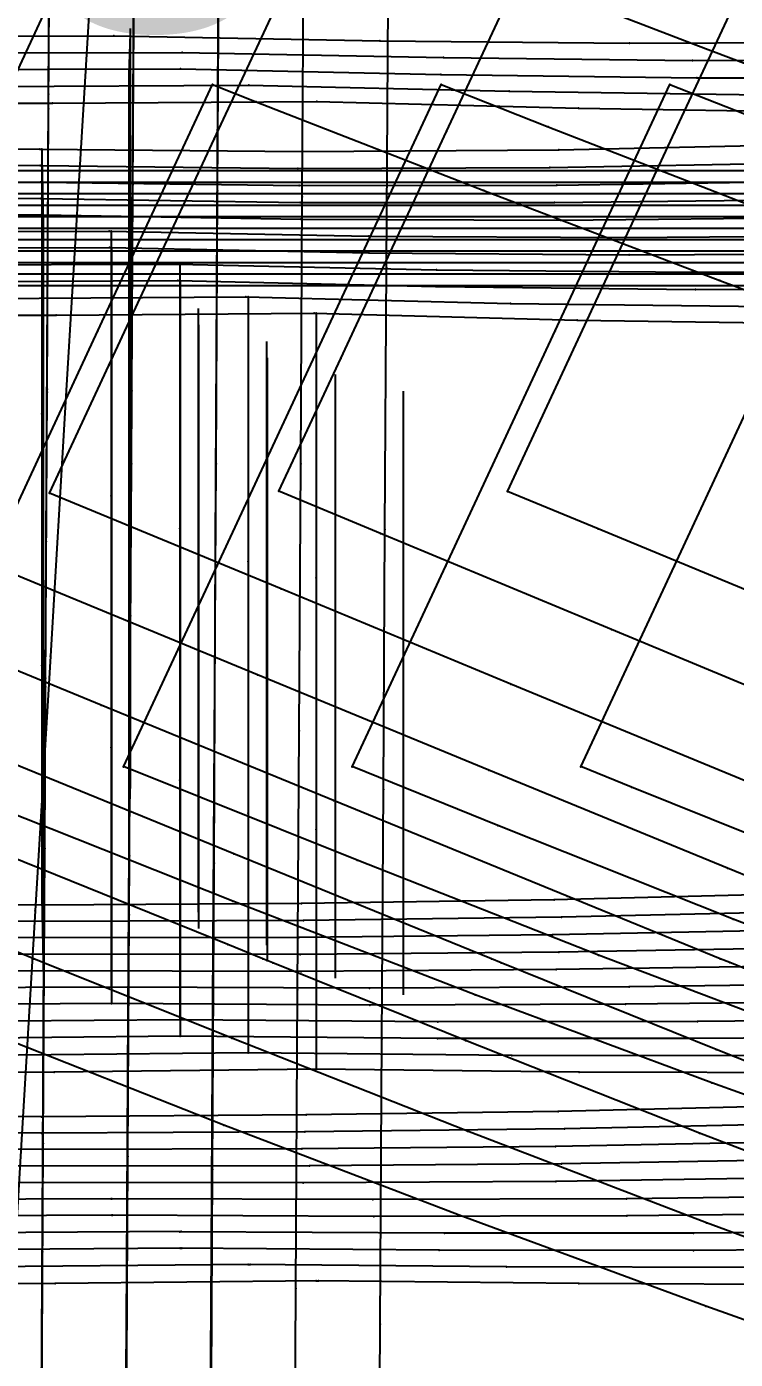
# Model space of a CAD drawing. Extents: x -2408 to 1029, y -526 to 2095.
# Drawn here: x -772.5 to -730, y 804.6 to 884.6 of the extents above; entities that cross this region are included whole.
import ezdxf

# ---------------------------------------------------------------- set-up
doc = ezdxf.new("R2010")
doc.units = 0
doc.layers.add('TEXT', color=7, linetype='Continuous')

# ---------------------------------------------------------------- blocks, each defined once
blk = doc.blocks.new(' -30')
at = {"layer": '1'}
blk.add_lwpolyline([(13.553322, 929.659705), (-1.822108, 927.580418), (-16.794361, 925.711826), (-31.978719, 923.97667), (-46.98648, 922.420731), (-62.169353, 920.997894), (-77.205471, 919.740092), (-92.200495, 918.670787), (-107.263969, 917.80739), (-122.337368, 917.127779), (-137.399432, 916.603183), (-153.063196, 916.222007), (-168.182684, 916.006579), (-184.046402, 915.898361), (-184.074268, 915.898438), (-199.938067, 916.004481), (-214.971179, 916.217039), (-230.058452, 916.580001), (-245.141658, 917.098852)], dxfattribs=at)
at = {"layer": '14'}
for points in [[(-245.709135, 975.431759), (-230.041771, 974.838048), (-214.56575, 974.39029), (-199.409258, 974.086564), (-184.176903, 973.94043), (-168.404506, 973.803247), (-153.029813, 973.906816), (-137.632361, 974.245926), (-123.507077, 974.803251), (-109.767216, 975.613196), (-94.348727, 976.725192), (-79.364049, 977.862141), (-63.959231, 979.122072), (-49.005641, 980.511038), (-33.632503, 982.122847), (-18.625958, 983.86424), (-3.293244, 985.820636), (11.872398, 987.947367)], [(14.498732, 942.621702), (-0.757536, 940.527919), (-15.940118, 938.605887), (-30.87374, 936.874205), (-46.092948, 935.272004), (-61.414536, 933.816243), (-76.664402, 932.52245), (-91.927384, 931.415126), (-107.365219, 930.517209), (-122.837829, 929.817914), (-138.044634, 929.296394), (-153.318469, 928.91942), (-168.467914, 928.682897), (-184.047356, 928.598633), (-184.047356, 928.598633), (-199.59272, 928.680167), (-214.717166, 928.914504), (-229.973089, 929.289697), (-245.16976, 929.809888)], [(-1093.271043, 308.091929), (-1108.745305, 309.101899), (-1124.431306, 310.137235), (-1140.837746, 311.232743), (-1156.130864, 312.266322), (-1172.183685, 313.367615), (-1172.158772, 317.5206), (-1172.075828, 331.347228), (-1171.989363, 345.760911), (-1171.88675, 362.866344), (-1171.796909, 377.842737), (-1171.703377, 393.434387), (-1171.609107, 409.149089), (-1171.49473, 428.215656), (-1171.38958, 445.744084), (-1171.283699, 463.394285), (-1171.175842, 481.373901), (-1167.054113, 481.619686), (-1152.638259, 482.463332), (-1137.95852, 483.305457), (-1122.184231, 484.194571), (-1106.716652, 485.051688), (-1089.64359, 485.98142)]]:
    blk.add_lwpolyline(points, dxfattribs=at)
at = {"layer": '2'}
for p in [(-184.176903, 973.94043), (-184.047356, 973.941116), (-184.047356, 928.598633), (-184.047356, 928.598633), (-184.046402, 915.898361)]:
    blk.add_point(p, dxfattribs=at)
at = {"layer": '3'}
for p in [(-168.404506, 973.803247), (-153.029813, 973.906816), (-184.047356, 958.07069), (-184.047356, 942.971393), (-153.318469, 928.91942), (-184.047356, 928.598633), (-168.467914, 928.682897), (-153.063196, 916.222007), (-184.074268, 915.898438), (-168.182684, 916.006579), (-1171.609107, 409.149089), (-1171.703377, 393.434387), (-1171.796909, 377.842737), (-1171.88675, 362.866344), (-1171.989363, 345.760911)]:
    blk.add_point(p, dxfattribs=at)
at = {"layer": '4'}
for p in [(-184.047356, 928.598633), (-184.074268, 915.898438)]:
    blk.add_point(p, dxfattribs=at)
at = {"layer": '7'}
for p, q in [((-178.812504, 933.120346), (-178.812504, 978.70697)), ((-763.632202, -125.051336), (-389.104042, -125.051336))]:
    blk.add_line(p, q, dxfattribs=at)
at = {"layer": '8'}
blk.add_lwpolyline([(-184.047356, 973.941116), (-184.047356, 958.07069), (-184.047356, 942.971393), (-184.047356, 928.598633)], dxfattribs=at)
blk = doc.blocks.new(' -31')
at = {"layer": '1'}
blk.add_lwpolyline([(14.022593, 927.325981), (-1.074514, 925.367278), (-16.06261, 923.572989), (-31.47287, 921.884902), (-46.493921, 920.393102), (-61.572107, 919.043186), (-76.619964, 917.846516), (-92.136863, 916.803973), (-107.210379, 916.000315), (-122.478068, 915.366588), (-137.565771, 914.888206), (-152.719418, 914.558583), (-168.281208, 914.372055), (-184.086952, 914.298553), (-184.086952, 914.298553), (-199.963252, 914.370587), (-215.375675, 914.554072), (-230.820305, 914.890663), (-246.261205, 915.384291)], dxfattribs=at)
at = {"layer": '14'}
for points in [[(-245.703807, 973.672048), (-230.309778, 973.133422), (-215.019542, 972.729054), (-199.514269, 972.453655), (-184.176903, 972.34024), (-168.717548, 972.168446), (-153.596564, 972.223744), (-138.452891, 972.497168), (-123.963493, 972.997494), (-110.383136, 973.723837), (-95.06787, 974.769831), (-79.6112, 975.902393), (-64.30798, 977.09257), (-48.879834, 978.444808), (-33.60516, 979.96535), (-18.120015, 981.679498), (-2.882535, 983.53499), (12.185967, 985.548397)], [(14.229339, 940.172583), (-0.871421, 938.191961), (-15.893527, 936.374721), (-31.283849, 934.674336), (-46.339933, 933.166615), (-61.499473, 931.795298), (-76.583279, 930.582744), (-91.894587, 929.541931), (-106.931192, 928.727872), (-122.199121, 928.085378), (-137.775776, 927.593505), (-152.883698, 927.257584), (-168.372823, 927.050214), (-184.047356, 926.998444), (-184.047356, 926.998444), (-199.687344, 927.047208), (-215.150567, 927.252064), (-230.240265, 927.585927), (-245.805788, 928.076104)], [(-1080.754196, 304.966316), (-1097.512077, 306.060401), (-1113.151062, 307.093927), (-1129.003946, 308.153731), (-1145.584817, 309.275476), (-1161.040416, 310.334145), (-1177.263641, 311.462612), (-1177.230109, 317.179258), (-1177.14006, 332.530674), (-1177.049904, 347.900451), (-1176.944753, 365.826377), (-1176.853713, 381.346893), (-1176.75972, 397.370777), (-1176.665727, 413.39466), (-1176.574686, 428.915175), (-1176.469536, 446.841107), (-1176.363655, 464.89157), (-1176.255798, 483.278923), (-1163.036448, 484.063103), (-1148.167735, 484.924473), (-1133.325145, 485.767946), (-1118.560073, 486.592376), (-1102.100619, 487.495002), (-1087.22085, 488.29636)]]:
    blk.add_lwpolyline(points, dxfattribs=at)
at = {"layer": '2'}
for p in [(-184.176903, 972.34024), (-184.047356, 972.340927), (-184.047356, 926.998444), (-184.047356, 926.998444), (-184.086952, 914.298553)]:
    blk.add_point(p, dxfattribs=at)
at = {"layer": '3'}
for p in [(-168.717548, 972.168446), (-153.596564, 972.223744), (-184.047356, 956.470501), (-184.047356, 941.371204), (-184.047356, 926.998444), (-168.372823, 927.050214), (-152.883698, 927.257584), (-152.719418, 914.558583), (-184.086952, 914.298553), (-168.281208, 914.372055), (-1176.665727, 413.39466), (-1176.75972, 397.370777), (-1176.853713, 381.346893), (-1176.944753, 365.826377), (-1177.049904, 347.900451)]:
    blk.add_point(p, dxfattribs=at)
at = {"layer": '4'}
for p in [(-184.047356, 926.998444), (-184.086952, 914.298553)]:
    blk.add_point(p, dxfattribs=at)
at = {"layer": '7'}
for p, q in [((-178.812504, 933.120346), (-178.812504, 978.70697)), ((-763.632202, -125.051336), (-389.104042, -125.051336))]:
    blk.add_line(p, q, dxfattribs=at)
at = {"layer": '8'}
blk.add_lwpolyline([(-184.047356, 972.340927), (-184.047356, 956.470501), (-184.047356, 941.371204), (-184.047356, 926.998444)], dxfattribs=at)
blk = doc.blocks.new(' -32')
at = {"layer": '1'}
for points in [[(-669.090958, 1001.550827), (-675.427455, 1004.179622), (-689.401819, 1009.976072), (-703.48105, 1015.811328), (-717.472777, 1021.606264), (-731.302416, 1027.330239), (-736.734848, 1029.577408), (-733.031314, 1037.527944), (-726.691241, 1051.138485), (-720.302525, 1064.853476), (-713.789918, 1078.834411), (-707.184448, 1093.014679), (-701.121771, 1090.552873), (-687.265026, 1084.930202), (-673.055463, 1079.170648), (-658.93014, 1073.45126)], [(0.117968, 923.23896), (-15.214274, 921.474065), (-30.522857, 919.862977), (-45.88647, 918.397328), (-60.859108, 917.114579), (-76.249028, 915.952396), (-91.588529, 914.980765), (-107.002695, 914.212389), (-122.425182, 913.622015), (-137.838376, 913.177954), (-153.26878, 912.883524), (-168.495711, 912.737804), (-184.061375, 912.698288), (-184.061375, 912.698288), (-199.962922, 912.737573), (-215.258527, 912.885019), (-230.699154, 913.181996), (-246.136612, 913.630204)]]:
    blk.add_lwpolyline(points, dxfattribs=at)
at = {"layer": '14'}
for points in [[(-245.599616, 971.918152), (-230.517079, 971.43226), (-214.931823, 971.059083), (-199.600349, 970.822056), (-184.176903, 970.740051), (-168.658013, 970.535171), (-153.193248, 970.556179), (-137.648987, 970.799077), (-122.742367, 971.275087), (-109.357197, 971.949746), (-94.181815, 972.942468), (-78.860494, 974.031315), (-63.695884, 975.163998), (-48.400329, 976.438115), (-33.260954, 977.872553), (-17.902589, 979.495559), (-2.796827, 981.250458), (12.288539, 983.170726)], [(-0.029895, 936.012998), (-15.497729, 934.217485), (-30.698433, 932.609474), (-46.199172, 931.124613), (-61.159001, 929.831944), (-76.686469, 928.649492), (-91.799121, 927.689282), (-107.237239, 926.91538), (-122.846364, 926.31506), (-138.127724, 925.880585), (-153.461313, 925.582082), (-168.67062, 925.416402), (-184.047356, 925.398254), (-184.047356, 925.398254), (-199.764138, 925.415592), (-215.064354, 925.583533), (-230.450975, 925.885648), (-245.766268, 926.324945)], [(-1085.096167, 302.927501), (-1100.186994, 303.923924), (-1116.348618, 305.003901), (-1132.926842, 306.125328), (-1149.048121, 307.229227), (-1165.814259, 308.392205), (-1182.343674, 309.55761), (-1182.289488, 319.000043), (-1182.203537, 333.977697), (-1182.109921, 350.291256), (-1182.024786, 365.126866), (-1181.933745, 380.991544), (-1181.839752, 397.370762), (-1181.745759, 413.749971), (-1181.654719, 429.614649)]]:
    blk.add_lwpolyline(points, dxfattribs=at)
at = {"layer": '2'}
for p in [(-736.734848, 1029.577408), (-184.176903, 970.740051), (-184.047356, 970.740738), (-184.047356, 925.398254), (-184.047356, 925.398254), (-184.061375, 912.698288)]:
    blk.add_point(p, dxfattribs=at)
at = {"layer": '3'}
for p in [(-726.691241, 1051.138485), (-733.031314, 1037.527944), (-731.302416, 1027.330239), (-168.658013, 970.535171), (-153.193248, 970.556179), (-184.047356, 954.870277), (-184.047356, 939.770982), (-184.047356, 925.398254), (-168.67062, 925.416402), (-153.461313, 925.582082), (-184.061375, 912.698288), (-168.495711, 912.737804), (-153.26878, 912.883524), (-1181.745759, 413.749971), (-1181.839752, 397.370762), (-1181.933745, 380.991544), (-1182.024786, 365.126866), (-1182.109921, 350.291256)]:
    blk.add_point(p, dxfattribs=at)
at = {"layer": '4'}
for p in [(-184.047356, 925.398254), (-184.061375, 912.698288)]:
    blk.add_point(p, dxfattribs=at)
at = {"layer": '7'}
for p, q in [((-178.812504, 933.120346), (-178.812504, 978.70697)), ((-763.632202, -125.051336), (-389.104042, -125.051336))]:
    blk.add_line(p, q, dxfattribs=at)
at = {"layer": '8'}
blk.add_lwpolyline([(-184.047356, 970.740738), (-184.047356, 954.870277), (-184.047356, 939.770982), (-184.047356, 925.398254)], dxfattribs=at)
blk = doc.blocks.new(' -33')
at = {"layer": '1'}
for points in [[(-659.78629, 992.156968), (-673.873731, 997.871882), (-682.281036, 1001.3311), (-682.806625, 1001.551514), (-688.225036, 1003.783401), (-702.54612, 1009.702672), (-716.502524, 1015.48381), (-730.499472, 1021.292551), (-744.362144, 1027.055798), (-750.445557, 1029.588776), (-746.741071, 1037.541389), (-740.393803, 1051.167375), (-734.053446, 1064.778514), (-727.55174, 1078.736062), (-720.952377, 1092.90329), (-714.37088, 1090.245653), (-700.44928, 1084.627373), (-686.520609, 1079.009714), (-672.478486, 1073.343472), (-658.55008, 1067.725314)], [(14.123243, 922.671332), (-1.2104, 920.84544), (-16.319175, 919.193337), (-31.48102, 917.677584), (-46.61768, 916.304625), (-62.01489, 915.05757), (-77.176336, 913.98838), (-92.187636, 913.108409), (-107.370381, 912.411744), (-122.542306, 911.879728), (-137.736157, 911.482347), (-152.932617, 911.226068), (-168.043829, 911.109881), (-184.035473, 911.098022), (-184.035473, 911.098022), (-199.560304, 911.104702), (-214.695056, 911.214872), (-229.713963, 911.461238), (-244.911545, 911.851821)]]:
    blk.add_lwpolyline(points, dxfattribs=at)
at = {"layer": '14'}
for points in [[(-245.398865, 970.170211), (-230.056463, 969.719094), (-214.797145, 969.392556), (-199.667877, 969.191777), (-184.176903, 969.139862), (-168.618175, 968.90364), (-153.351338, 968.887478), (-138.070011, 969.078373), (-122.802072, 969.506927), (-109.028211, 970.142768), (-94.02832, 971.073364), (-78.878119, 972.11656), (-63.88798, 973.191219), (-48.760762, 974.383247), (-33.792318, 975.723587), (-18.838223, 977.222051), (-3.65813, 978.89639), (11.262152, 980.69739)], [(-0.109531, 933.755664), (-15.360405, 932.061884), (-30.334394, 930.546275), (-45.615075, 929.143712), (-61.002853, 927.87232), (-76.308229, 926.767637), (-91.848563, 925.843836), (-107.023669, 925.137568), (-122.364776, 924.591161), (-137.982656, 924.18576), (-153.09931, 923.925015), (-168.617599, 923.787093), (-184.047356, 923.798065), (-184.047356, 923.798065), (-199.442512, 923.783658), (-214.933856, 923.91853), (-230.030932, 924.176649), (-245.635748, 924.579705)], [(-1123.658031, 303.192232), (-1139.668477, 304.290428), (-1155.078742, 305.360134), (-1170.859481, 306.469332), (-1187.423706, 307.652607), (-1187.36952, 317.299872), (-1187.28357, 332.602444), (-1187.189953, 349.2699), (-1187.104818, 364.427356), (-1187.013778, 380.636197), (-1186.919785, 397.37074), (-1186.825791, 414.105274), (-1186.734751, 430.314125), (-1186.629601, 449.035064), (-1186.52372, 467.886061), (-1186.415863, 487.08889), (-1184.780501, 487.188628), (-1170.61281, 488.033378), (-1154.678396, 488.958599), (-1139.060151, 489.845259), (-1123.666638, 490.701297), (-1106.611977, 491.62981), (-1091.261222, 492.44788)]]:
    blk.add_lwpolyline(points, dxfattribs=at)
at = {"layer": '2'}
for p in [(-750.445557, 1029.588776), (-184.176903, 969.139862), (-184.047356, 969.140549), (-184.047356, 923.798065), (-184.047356, 923.798065), (-184.035473, 911.098022)]:
    blk.add_point(p, dxfattribs=at)
at = {"layer": '3'}
for p in [(-740.393803, 1051.167375), (-746.741071, 1037.541389), (-744.362144, 1027.055798), (-730.499472, 1021.292551), (-168.618175, 968.90364), (-153.351338, 968.887478), (-184.047356, 953.270088), (-184.047356, 938.170793), (-184.047356, 923.798065), (-168.617599, 923.787093), (-153.09931, 923.925015), (-184.035473, 911.098022), (-168.043829, 911.109881), (-152.932617, 911.226068), (-1186.825791, 414.105274), (-1186.919785, 397.37074), (-1187.013778, 380.636197), (-1187.104818, 364.427356), (-1187.189953, 349.2699)]:
    blk.add_point(p, dxfattribs=at)
at = {"layer": '4'}
for p in [(-184.047356, 923.798065), (-184.035473, 911.098022)]:
    blk.add_point(p, dxfattribs=at)
at = {"layer": '7'}
for p, q in [((-178.812504, 933.120346), (-178.812504, 978.70697)), ((-763.632202, -125.051336), (-389.104042, -125.051336))]:
    blk.add_line(p, q, dxfattribs=at)
at = {"layer": '8'}
blk.add_lwpolyline([(-184.047356, 969.140549), (-184.047356, 953.270088), (-184.047356, 938.170793), (-184.047356, 923.798065)], dxfattribs=at)
blk = doc.blocks.new(' -34')
at = {"layer": '1'}
for points in [[(-665.113804, 988.889181), (-679.549962, 994.62091), (-693.934179, 1000.484594), (-695.977249, 1001.323013), (-696.523972, 1001.548691), (-708.082124, 1006.297628), (-722.42343, 1012.204415), (-736.525376, 1018.024239), (-750.311137, 1023.723572), (-764.211731, 1029.481049), (-760.648042, 1037.131367), (-754.324817, 1050.70573), (-747.815744, 1064.679098), (-741.300131, 1078.66651), (-734.679871, 1092.878571), (-733.457999, 1092.38339), (-719.701142, 1086.817664), (-705.796879, 1081.20471), (-691.669015, 1075.513912), (-677.364565, 1069.766371), (-666.730804, 1065.507126)], [(14.010065, 920.384045), (-1.122059, 918.654773), (-16.32217, 917.059944), (-31.483562, 915.612101), (-46.832805, 914.287485), (-62.019091, 913.117373), (-77.21644, 912.104717), (-92.353479, 911.275165), (-107.570233, 910.629647), (-122.678575, 910.145132), (-137.905092, 909.786411), (-153.296749, 909.562998), (-168.46217, 909.479386), (-184.012451, 909.49791), (-184.012451, 909.49791), (-199.658235, 909.475968), (-214.896668, 909.557674), (-230.427762, 909.782645), (-245.767545, 910.145196)]]:
    blk.add_lwpolyline(points, dxfattribs=at)
at = {"layer": '14'}
for points in [[(-245.786458, 968.44933), (-230.134274, 968.026103), (-214.616884, 967.729416), (-199.32053, 967.560035), (-184.176903, 967.539673), (-168.597613, 967.273836), (-153.015974, 967.224876), (-137.362258, 967.385917), (-122.325415, 967.767123), (-108.80701, 968.340385), (-93.375668, 969.247428), (-77.789987, 970.288667), (-62.368557, 971.359762), (-46.955469, 972.529899), (-31.404846, 973.873655), (-16.018666, 975.369462), (-1.039595, 976.974481), (14.313651, 978.774331)], [(-0.484855, 931.500543), (-15.863097, 929.870438), (-30.874372, 928.422447), (-46.581734, 927.050923), (-61.031049, 925.917296), (-76.077343, 924.891031), (-91.358701, 924.039404), (-106.910165, 923.365122), (-122.582563, 922.852771), (-137.891952, 922.494479), (-153.272511, 922.263855), (-168.58151, 922.159106), (-184.047356, 922.197876), (-184.047356, 922.197876), (-199.478289, 922.155447), (-214.760284, 922.256951), (-230.120326, 922.484644), (-245.41609, 922.840358)], [(-1159.82543, 303.402062), (-1175.768836, 304.536697), (-1192.503662, 305.747604), (-1192.424578, 320.126644), (-1192.346187, 334.379847), (-1192.249341, 351.988387), (-1192.162452, 367.786449), (-1192.070397, 384.524007), (-1191.976127, 401.664205), (-1191.882595, 418.67018), (-1191.792754, 435.005096), (-1191.690141, 453.662183), (-1191.603676, 469.383348), (-1191.495819, 488.993912), (-1176.582011, 489.890794), (-1160.944126, 490.80358), (-1145.512276, 491.683291), (-1130.247445, 492.534809), (-1113.292566, 493.459759), (-1098.002736, 494.275341), (-1081.7692, 495.121965)]]:
    blk.add_lwpolyline(points, dxfattribs=at)
at = {"layer": '2'}
for p in [(-764.211731, 1029.481049), (-184.176903, 967.539673), (-184.047356, 967.540359), (-184.047356, 922.197876), (-184.047356, 922.197876), (-184.012451, 909.49791)]:
    blk.add_point(p, dxfattribs=at)
at = {"layer": '3'}
for p in [(-754.324817, 1050.70573), (-760.648042, 1037.131367), (-750.311137, 1023.723572), (-736.525376, 1018.024239), (-168.597613, 967.273836), (-153.015974, 967.224876), (-184.047356, 951.669899), (-184.047356, 936.570604), (-184.047356, 922.197876), (-168.58151, 922.159106), (-153.272511, 922.263855), (-184.012451, 909.49791), (-168.46217, 909.479386), (-153.296749, 909.562998), (-1191.882595, 418.67018), (-1191.976127, 401.664205), (-1192.070397, 384.524007), (-1192.162452, 367.786449), (-1192.249341, 351.988387)]:
    blk.add_point(p, dxfattribs=at)
at = {"layer": '4'}
for p in [(-184.047356, 922.197876), (-184.012451, 909.49791)]:
    blk.add_point(p, dxfattribs=at)
at = {"layer": '7'}
for p, q in [((-178.812504, 933.120346), (-178.812504, 978.70697)), ((-763.632202, -125.051336), (-389.104042, -125.051336))]:
    blk.add_line(p, q, dxfattribs=at)
at = {"layer": '8'}
blk.add_lwpolyline([(-184.047356, 967.540359), (-184.047356, 951.669899), (-184.047356, 936.570604), (-184.047356, 922.197876)], dxfattribs=at)
blk = doc.blocks.new(' -35')
at = {"layer": '1'}
for points in [[(-666.263816, 984.163044), (-680.707805, 989.680632), (-695.103331, 995.395223), (-709.428529, 1001.214715), (-709.673004, 1001.314545), (-710.240784, 1001.54686), (-723.529996, 1006.981665), (-737.834248, 1012.851331), (-751.717857, 1018.56868), (-765.729484, 1024.354546), (-777.958221, 1029.415512), (-774.363027, 1037.133492), (-768.03641, 1050.715187), (-761.591048, 1064.551818), (-755.074431, 1078.541377), (-748.444443, 1092.774277), (-736.682227, 1088.040117), (-722.616104, 1082.388149), (-708.438389, 1076.700939), (-694.300718, 1071.04039), (-680.447311, 1065.505981), (-680.315526, 1065.453364), (-666.027462, 1059.779977)], [(-1.331187, 916.461199), (-16.228949, 914.967156), (-31.448686, 913.574273), (-46.565287, 912.319465), (-61.807496, 911.199641), (-76.808087, 910.258563), (-92.071399, 909.476472), (-107.196256, 908.87852), (-122.494073, 908.426062), (-137.774086, 908.100987), (-153.145767, 907.908955), (-168.352186, 907.852574), (-184.046021, 907.897415), (-184.007549, 907.897491), (-199.53491, 907.848851), (-214.8672, 907.901487), (-230.101982, 908.087931), (-245.560677, 908.41424)]]:
    blk.add_lwpolyline(points, dxfattribs=at)
at = {"layer": '14'}
for points in [[(-245.411211, 966.712004), (-230.155305, 966.336682), (-214.929733, 966.076748), (-199.345665, 965.933028), (-184.176903, 965.939484), (-168.595889, 965.645719), (-153.262253, 965.563573), (-137.932319, 965.676814), (-122.572167, 966.011288), (-108.693553, 966.54324), (-93.491526, 967.382021), (-78.130808, 968.373007), (-62.938125, 969.391393), (-47.752126, 970.486082), (-32.422476, 971.732986), (-17.26006, 973.126367), (-1.855956, 974.694953)], [(0.943787, 929.472944), (-14.151574, 927.926407), (-29.569388, 926.489421), (-45.099253, 925.179927), (-60.541408, 924.017085), (-75.99377, 923.020384), (-91.675127, 922.207711), (-106.895291, 921.598181), (-122.23912, 921.136723), (-137.854623, 920.806728), (-152.969878, 920.610716), (-168.561992, 920.532413), (-184.047356, 920.597687), (-184.047356, 920.597687), (-199.497536, 920.528545), (-215.061828, 920.60332), (-230.156451, 920.796217), (-245.757363, 921.123319)], [(-1171.505218, 302.659041), (-1187.423706, 303.842602), (-1187.406213, 307.089311), (-1187.330697, 321.105118), (-1187.248153, 336.425324), (-1187.169385, 351.044798), (-1187.082496, 367.171335), (-1186.990441, 384.256882), (-1186.896171, 401.753451), (-1186.802639, 419.113016), (-1186.712798, 435.787561), (-1186.610185, 454.83256), (-1186.52372, 470.880594), (-1186.415863, 490.898895), (-1184.814432, 490.999032), (-1170.6996, 491.860288), (-1154.784714, 492.80381), (-1139.174687, 493.706838), (-1123.783726, 494.577359), (-1106.727734, 495.519953), (-1091.373197, 496.348882)]]:
    blk.add_lwpolyline(points, dxfattribs=at)
at = {"layer": '2'}
for p in [(-184.176903, 965.939484), (-184.047356, 965.94017), (-184.047356, 920.597687), (-184.047356, 920.597687), (-184.046021, 907.897415)]:
    blk.add_point(p, dxfattribs=at)
at = {"layer": '3'}
for p in [(-751.717857, 1018.56868), (-737.834248, 1012.851331), (-723.529996, 1006.981665), (-168.595889, 965.645719), (-153.262253, 965.563573), (-184.047356, 950.06971), (-184.047356, 934.970414), (-184.047356, 920.597687), (-168.561992, 920.532413), (-152.969878, 920.610716), (-184.007549, 907.897491), (-168.352186, 907.852574), (-153.145767, 907.908955), (-1186.802639, 419.113016), (-1186.896171, 401.753451), (-1186.990441, 384.256882), (-1187.082496, 367.171335), (-1187.169385, 351.044798)]:
    blk.add_point(p, dxfattribs=at)
at = {"layer": '4'}
for p in [(-184.047356, 920.597687), (-184.007549, 907.897491)]:
    blk.add_point(p, dxfattribs=at)
at = {"layer": '7'}
for p, q in [((-178.812504, 925.101852), (-178.812504, 961.312027)), ((-763.632202, -125.051336), (-389.104042, -125.051336))]:
    blk.add_line(p, q, dxfattribs=at)
at = {"layer": '8'}
blk.add_lwpolyline([(-184.047356, 965.94017), (-184.047356, 950.06971), (-184.047356, 934.970414), (-184.047356, 920.597687)], dxfattribs=at)
blk = doc.blocks.new(' -36')
at = {"layer": '1'}
for points in [[(-661.873992, 977.607779), (-676.349423, 982.865193), (-690.433545, 988.167029), (-704.883824, 993.825173), (-718.837954, 999.459586), (-723.384781, 1001.313019), (-723.95607, 1001.548462), (-733.142492, 1005.297678), (-747.164186, 1011.035515), (-761.100629, 1016.750202), (-775.020843, 1022.468556), (-788.754488, 1028.120391), (-791.710129, 1029.338455), (-788.080243, 1037.130921), (-781.752408, 1050.715209), (-775.36084, 1064.436302)], [(-244.813666, 977.681409), (-229.671196, 977.337734), (-214.526717, 977.118518), (-199.544562, 977.030097), (-183.915882, 977.036591), (-167.950092, 976.741205), (-152.978729, 976.605931), (-137.268569, 976.672079), (-122.12241, 976.976183), (-107.446996, 977.520182), (-92.321248, 978.32941), (-77.600391, 979.250239), (-61.924676, 980.270294), (-47.017724, 981.31363), (-31.357583, 982.547478), (-16.625817, 983.851296), (-0.992572, 985.389894)], [(0.366159, 914.490822), (-14.855243, 913.015167), (-30.168469, 911.661785), (-45.412518, 910.43988), (-60.922781, 909.345475), (-76.188734, 908.436381), (-91.758054, 907.688403), (-107.040549, 907.127508), (-122.547447, 906.707099), (-137.837701, 906.41608), (-153.129541, 906.255611), (-168.307947, 906.226378), (-184.045563, 906.297302), (-183.987007, 906.297607), (-199.867201, 906.222146), (-214.899194, 906.247863), (-230.504272, 906.409899), (-245.550474, 906.695297)]]:
    blk.add_lwpolyline(points, dxfattribs=at)
at = {"layer": '14'}
for points in [[(-245.653449, 964.99914), (-230.120728, 964.650726), (-214.66927, 964.419268), (-199.353692, 964.307202), (-184.176903, 964.339218), (-168.612579, 964.019258), (-152.992621, 963.905906), (-137.318346, 963.990156), (-122.248087, 964.280739), (-108.008745, 964.781739), (-92.393513, 965.599915), (-76.784191, 966.576492), (-61.688111, 967.560906), (-46.088481, 968.647694), (-31.018154, 969.826597), (-15.441047, 971.206677), (-0.29155, 972.69796)], [(0.032828, 927.222548), (-15.463604, 925.711815), (-30.570664, 924.373105), (-45.791009, 923.151527), (-60.919749, 922.072863), (-76.05752, 921.156435), (-91.414875, 920.414455), (-106.977524, 919.836891), (-122.618398, 919.408825), (-137.869685, 919.122493), (-153.219026, 918.955266), (-168.558692, 918.906939), (-184.047356, 918.997421), (-184.047356, 918.997421), (-199.50061, 918.902875), (-214.81249, 918.947515), (-230.140305, 919.111343), (-245.376549, 919.394593)], [(-1192.503662, 301.937618), (-1192.486169, 305.25046), (-1192.410653, 319.551749), (-1192.328109, 335.183998), (-1192.249341, 350.101252), (-1192.162452, 366.556246), (-1192.070397, 383.989802), (-1191.976127, 401.842742), (-1191.882595, 419.555888), (-1191.792754, 436.57006), (-1191.690141, 456.002975), (-1191.603676, 472.377881), (-1191.495819, 492.803917), (-1176.668804, 493.716524), (-1161.051805, 494.647349), (-1145.628944, 495.543388), (-1130.367293, 496.409458), (-1113.411559, 497.348659), (-1098.118332, 498.175313), (-1081.878993, 499.031804)]]:
    blk.add_lwpolyline(points, dxfattribs=at)
at = {"layer": '2'}
for p in [(-183.915882, 977.036591), (-184.176903, 964.339218), (-184.047356, 964.339905), (-184.047356, 918.997421), (-184.047356, 918.997421), (-184.045563, 906.297302)]:
    blk.add_point(p, dxfattribs=at)
at = {"layer": '3'}
for p in [(-761.100629, 1016.750202), (-747.164186, 1011.035515), (-733.142492, 1005.297678), (-723.95607, 1001.548462), (-723.384781, 1001.313019), (-167.950092, 976.741205), (-152.978729, 976.605931), (-168.612579, 964.019258), (-152.992621, 963.905906), (-184.047356, 948.469478), (-184.047356, 933.370181), (-184.047356, 918.997421), (-168.558692, 918.906939), (-153.219026, 918.955266), (-183.987007, 906.297607), (-168.307947, 906.226378), (-153.129541, 906.255611), (-1191.882595, 419.555888), (-1191.976127, 401.842742), (-1192.070397, 383.989802), (-1192.162452, 366.556246), (-1192.249341, 350.101252)]:
    blk.add_point(p, dxfattribs=at)
at = {"layer": '4'}
for p in [(-723.95607, 1001.548462), (-723.384781, 1001.313019), (-184.047356, 918.997421), (-183.987007, 906.297607)]:
    blk.add_point(p, dxfattribs=at)
at = {"layer": '7'}
for p, q in [((-178.812504, 923.493042), (-178.812504, 959.702759)), ((-763.632202, -125.051336), (-389.104042, -125.051336))]:
    blk.add_line(p, q, dxfattribs=at)
at = {"layer": '8'}
blk.add_lwpolyline([(-184.047356, 964.339905), (-184.047356, 948.469478), (-184.047356, 933.370181), (-184.047356, 918.997421)], dxfattribs=at)
blk = doc.blocks.new(' -37')
at = {"layer": '1'}
for points in [[(-667.209652, 974.709338), (-681.741429, 979.865051), (-695.873955, 985.069032), (-710.271104, 990.588289), (-724.184115, 996.091386), (-737.08519, 1001.295547), (-737.676468, 1001.538925), (-738.942784, 1002.050241), (-753.123329, 1007.83247), (-767.397532, 1013.662201), (-781.548446, 1019.452861), (-795.680384, 1025.253665), (-805.455933, 1029.274597), (-801.797723, 1037.127768), (-795.469422, 1050.712958), (-789.089718, 1064.408584)], [(-260.851131, 976.413247), (-245.383191, 975.982942), (-230.272819, 975.66794), (-214.800353, 975.469849), (-199.544714, 975.405111), (-183.895226, 975.435944), (-168.220626, 975.117964), (-153.279971, 974.951985), (-137.539453, 974.981965), (-122.430299, 975.248465), (-107.241461, 975.765536), (-92.23547, 976.488596), (-77.064567, 977.383549), (-62.060307, 978.358986), (-46.897365, 979.384498), (-31.741422, 980.503482), (-16.317787, 981.804686), (-1.187583, 983.235286)], [(0.507643, 912.382616), (-14.778713, 910.959608), (-30.220891, 909.651627), (-45.528684, 908.478979), (-60.863939, 907.45052), (-76.192555, 906.592417), (-91.529829, 905.905755), (-106.526015, 905.393559), (-122.442326, 904.997173), (-137.300377, 904.743644), (-153.220751, 904.604897), (-168.169346, 904.601247), (-184.04583, 904.696655), (-183.96656, 904.697189), (-199.509102, 904.598301), (-214.7639, 904.59662), (-230.042757, 904.723089), (-245.459677, 904.980259), (-260.667258, 905.352559)]]:
    blk.add_lwpolyline(points, dxfattribs=at)
at = {"layer": '14'}
for points in [[(-657.08287, 984.638499), (-671.428996, 989.667837), (-686.062971, 994.971475), (-700.629162, 1000.45663), (-714.837109, 1006.029099), (-729.274886, 1011.844156), (-732.303543, 1013.072128), (-732.304001, 1013.072281), (-732.30751, 1013.064804), (-726.692853, 1025.118075), (-720.130521, 1039.205766), (-713.250504, 1053.975449), (-713.250504, 1053.975449), (-704.694354, 1050.590994), (-689.955286, 1044.841239), (-675.135504, 1039.217935), (-660.278699, 1033.778931)], [(-260.7973, 963.703712), (-245.111403, 963.272636), (-230.031804, 962.968394), (-214.92123, 962.770408), (-199.345019, 962.682694), (-184.176903, 962.739029), (-168.647246, 962.39452), (-153.323367, 962.252045), (-138.031799, 962.292988), (-122.676535, 962.538026), (-107.428407, 963.02208), (-92.064057, 963.779385), (-76.738085, 964.702722), (-61.242214, 965.685371), (-45.924747, 966.711602), (-30.453256, 967.865643), (-15.155917, 969.160966), (0.128787, 970.603535)], [(1.361923, 925.227311), (-14.120774, 923.76841), (-29.615894, 922.442596), (-45.226793, 921.236907), (-60.743267, 920.182351), (-75.782494, 919.324538), (-91.259002, 918.626357), (-106.444216, 918.102362), (-121.733901, 917.71492), (-137.317545, 917.449799), (-152.973728, 917.306), (-168.57124, 917.282788), (-184.047356, 917.397232), (-184.047356, 917.397232), (-199.487877, 917.278543), (-215.056839, 917.297805), (-230.690727, 917.437925), (-246.258611, 917.699673), (-261.53958, 918.084109)], [(-1187.423706, 300.032616), (-1187.390173, 306.509838), (-1187.315849, 320.866384), (-1187.229384, 337.568154), (-1187.148309, 353.228763), (-1187.059852, 370.315206), (-1186.966966, 388.257178), (-1186.872603, 406.484322), (-1186.779718, 424.426285), (-1186.691261, 441.512747), (-1186.591416, 460.798875), (-1186.508872, 476.743167), (-1186.415863, 494.7089), (-1184.849305, 494.809261), (-1170.789511, 495.68667), (-1154.895059, 496.648331), (-1139.293619, 497.567642), (-1123.90531, 498.452603), (-1106.848037, 499.409255), (-1091.489574, 500.24905)]]:
    blk.add_lwpolyline(points, dxfattribs=at)
at = {"layer": '2'}
for p in [(-732.30751, 1013.064804), (-183.895226, 975.435944), (-184.176903, 962.739029), (-184.047356, 962.739716), (-184.047356, 917.397232), (-184.047356, 917.397232), (-184.04583, 904.696655)]:
    blk.add_point(p, dxfattribs=at)
at = {"layer": '3'}
for p in [(-726.692853, 1025.118075), (-732.304001, 1013.072281), (-732.303543, 1013.072128), (-729.274886, 1011.844156), (-753.123329, 1007.83247), (-738.942784, 1002.050241), (-737.676468, 1001.538925), (-737.08519, 1001.295547), (-724.184115, 996.091386), (-168.220626, 975.117964), (-153.279971, 974.951985), (-168.647246, 962.39452), (-153.323367, 962.252045), (-184.047356, 946.869289), (-184.047356, 931.769992), (-184.047356, 917.397232), (-168.57124, 917.282788), (-152.973728, 917.306), (-183.96656, 904.697189), (-168.169346, 904.601247), (-153.220751, 904.604897), (-1186.872603, 406.484322), (-1186.966966, 388.257178), (-1187.059852, 370.315206), (-1187.148309, 353.228763)]:
    blk.add_point(p, dxfattribs=at)
at = {"layer": '4'}
for p in [(-732.304001, 1013.072281), (-732.303543, 1013.072128), (-737.676468, 1001.538925), (-737.08519, 1001.295547), (-184.047356, 917.397232), (-183.96656, 904.697189)]:
    blk.add_point(p, dxfattribs=at)
at = {"layer": '7'}
for p, q in [((-178.812504, 921.884689), (-178.812504, 958.093872)), ((-763.632202, -125.051336), (-389.104042, -125.051336))]:
    blk.add_line(p, q, dxfattribs=at)
at = {"layer": '8'}
blk.add_lwpolyline([(-184.047356, 962.739716), (-184.047356, 946.869289), (-184.047356, 931.769992), (-184.047356, 917.397232)], dxfattribs=at)
blk = doc.blocks.new(' -38')
at = {"layer": '1'}
for points in [[(-667.255307, 970.063828), (-681.801836, 975.066497), (-696.291356, 980.224635), (-710.820775, 985.582316), (-725.18559, 991.077982), (-739.227644, 996.639557), (-750.781097, 1001.297531), (-751.389313, 1001.545792), (-753.491003, 1002.393675), (-767.610999, 1008.101741), (-781.824876, 1013.84348), (-795.779607, 1019.480303), (-809.612135, 1025.068183), (-819.30687, 1028.984756), (-815.527383, 1037.098369), (-809.205548, 1050.6698), (-802.768112, 1064.489424)], [(-261.044984, 974.676492), (-245.667599, 974.280945), (-230.429886, 973.992507), (-215.048551, 973.822596), (-199.881571, 973.781331), (-184.02483, 973.838501), (-168.394548, 973.496167), (-153.050934, 973.299164), (-137.526505, 973.297012), (-122.070491, 973.529049), (-106.553574, 974.011844), (-91.257077, 974.710421), (-75.758579, 975.59908), (-60.626937, 976.556257), (-45.135723, 977.568164), (-29.691034, 978.673379), (-14.218645, 979.93966), (0.737898, 981.308098)], [(0.404646, 910.275068), (-14.93296, 908.905446), (-30.861093, 907.615277), (-45.800218, 906.524894), (-61.198361, 905.54693), (-76.478171, 904.74749), (-91.894362, 904.110273), (-107.28555, 903.63106), (-122.710982, 903.285736), (-137.822531, 903.060963), (-153.25125, 902.956335), (-168.509522, 902.978521), (-184.045391, 903.096237), (-183.94804, 903.097), (-199.804087, 902.973026), (-215.057594, 902.948504), (-230.192646, 903.048387), (-245.571293, 903.275358), (-260.691583, 903.612186)]]:
    blk.add_lwpolyline(points, dxfattribs=at)
at = {"layer": '14'}
for points in [[(-665.30186, 982.811348), (-679.30642, 987.656541), (-694.327577, 993.023309), (-708.573041, 998.299243), (-723.16608, 1003.924681), (-737.278336, 1009.546382), (-746.019135, 1013.071899), (-746.019974, 1013.072281), (-746.023483, 1013.064804), (-740.408826, 1025.118075), (-733.846494, 1039.205766), (-726.966476, 1053.975449), (-726.966476, 1053.975449), (-712.308872, 1048.217699), (-698.007677, 1042.708981), (-683.62422, 1037.330167), (-669.20928, 1032.125264)], [(-261.190993, 961.973783), (-245.947095, 961.584031), (-230.551053, 961.299384), (-215.148676, 961.123001), (-199.740959, 961.05943), (-184.176903, 961.13884), (-168.699438, 960.771431), (-153.117159, 960.599375), (-137.509077, 960.612319), (-121.800199, 960.831968), (-106.173003, 961.29453), (-91.127607, 962.000058), (-76.121077, 962.872303), (-60.939983, 963.810147), (-45.940806, 964.778603), (-30.948843, 965.841704), (-15.800026, 967.057728), (-0.82938, 968.401779)], [(-0.832111, 922.914813), (-15.949796, 921.564841), (-31.835178, 920.277831), (-46.32422, 919.220093), (-61.471715, 918.252465), (-76.88532, 917.438952), (-91.954189, 916.816405), (-107.426842, 916.331711), (-122.943291, 915.983638), (-138.052843, 915.764713), (-153.295465, 915.656275), (-168.59928, 915.659886), (-184.047356, 915.797043), (-184.047356, 915.797043), (-199.4597, 915.655474), (-214.735102, 915.647796), (-229.955349, 915.752441), (-245.04861, 915.967862), (-260.554833, 916.312619)], [(-1192.503662, 298.127613), (-1192.437535, 311.150859), (-1192.363526, 325.726296), (-1192.289924, 340.221461), (-1192.206727, 356.606525), (-1192.116886, 374.299953), (-1192.023354, 392.720268), (-1191.929084, 411.285959), (-1191.837029, 429.415522), (-1191.75014, 446.527454), (-1191.671372, 462.04025), (-1191.588828, 478.296584), (-1191.495819, 496.613922), (-1176.758678, 497.541727), (-1161.163408, 498.490427), (-1145.750012, 499.402698), (-1130.491669, 500.283272), (-1113.535209, 501.236693), (-1098.238343, 502.074426), (-1081.993039, 502.940799)]]:
    blk.add_lwpolyline(points, dxfattribs=at)
at = {"layer": '2'}
for p in [(-726.966476, 1053.975449), (-746.023483, 1013.064804), (-184.02483, 973.838501), (-184.176903, 961.13884), (-184.047356, 961.139526), (-184.047356, 915.797043), (-184.047356, 915.797043), (-184.045391, 903.096237)]:
    blk.add_point(p, dxfattribs=at)
at = {"layer": '3'}
for p in [(-726.966476, 1053.975449), (-733.846494, 1039.205766), (-740.408826, 1025.118075), (-746.019974, 1013.072281), (-746.019135, 1013.071899), (-737.278336, 1009.546382), (-723.16608, 1003.924681), (-753.491003, 1002.393675), (-751.389313, 1001.545792), (-750.781097, 1001.297531), (-739.227644, 996.639557), (-725.18559, 991.077982), (-168.394548, 973.496167), (-153.050934, 973.299164), (-168.699438, 960.771431), (-153.117159, 960.599375), (-184.047356, 945.2691), (-184.047356, 930.169803), (-184.047356, 915.797043), (-168.59928, 915.659886), (-153.295465, 915.656275), (-183.94804, 903.097), (-168.509522, 902.978521), (-153.25125, 902.956335), (-1191.929084, 411.285959), (-1192.023354, 392.720268), (-1192.116886, 374.299953), (-1192.206727, 356.606525)]:
    blk.add_point(p, dxfattribs=at)
at = {"layer": '4'}
for p in [(-726.966476, 1053.975449), (-746.019974, 1013.072281), (-746.019135, 1013.071899), (-751.389313, 1001.545792), (-750.781097, 1001.297531), (-184.047356, 915.797043), (-183.94804, 903.097)]:
    blk.add_point(p, dxfattribs=at)
at = {"layer": '7'}
for p, q in [((-178.812504, 920.276642), (-178.812504, 956.485443)), ((-763.632202, -125.051336), (-389.104042, -125.051336))]:
    blk.add_line(p, q, dxfattribs=at)
at = {"layer": '8'}
blk.add_lwpolyline([(-184.047356, 961.139526), (-184.047356, 945.2691), (-184.047356, 930.169803), (-184.047356, 915.797043)], dxfattribs=at)
blk = doc.blocks.new(' -39')
at = {"layer": '1'}
for points in [[(-579.294051, 940.865493), (-594.210439, 944.445963), (-608.74346, 948.169501), (-623.541269, 952.212173), (-638.283165, 956.486251), (-652.952613, 960.972167), (-667.279614, 965.559094), (-681.833281, 970.406735), (-696.159356, 975.344522), (-710.611662, 980.487132), (-724.770656, 985.711709), (-739.095536, 991.198618), (-753.24907, 996.776907), (-764.484177, 1001.280136), (-765.109634, 1001.536407), (-767.485263, 1002.489666), (-781.677951, 1008.220886), (-795.904778, 1013.956777), (-809.946472, 1019.615793), (-823.823264, 1025.214607)], [(-260.634175, 972.92972), (-245.262398, 972.569122), (-229.984739, 972.31231), (-214.791414, 972.174482), (-199.605925, 972.159095), (-184.01516, 972.238312), (-168.397196, 971.872528), (-153.201127, 971.651481), (-138.134021, 971.615115), (-122.854594, 971.794226), (-107.343622, 972.210434), (-92.366279, 972.831552), (-76.54396, 973.693286), (-61.552963, 974.611547), (-46.302817, 975.56963), (-31.0579, 976.601998), (-15.713613, 977.784027), (-0.490311, 979.102427)], [(-0.887692, 908.084533), (-16.006542, 906.796746), (-31.516378, 905.598314), (-46.653881, 904.54977), (-61.887216, 903.640983), (-77.043015, 902.9045), (-92.062363, 902.332166), (-107.229754, 901.898197), (-122.720984, 901.584048), (-137.893478, 901.3881), (-153.453414, 901.311263), (-168.541841, 901.357225), (-184.045658, 901.495895), (-183.930225, 901.496964), (-199.677776, 901.351716), (-214.842054, 901.302601), (-230.323256, 901.376858), (-245.661867, 901.573951), (-261.103776, 901.886833)]]:
    blk.add_lwpolyline(points, dxfattribs=at)
at = {"layer": '14'}
for points in [[(-658.562591, 976.079333), (-673.340516, 980.944525), (-688.062694, 985.976099), (-702.375743, 991.025822), (-716.992, 996.357949), (-731.243012, 1001.75886), (-745.721811, 1007.451969), (-759.735794, 1013.072205), (-759.736023, 1013.072281), (-759.739456, 1013.064804), (-754.124798, 1025.118075), (-747.562467, 1039.205766), (-740.682449, 1053.975449), (-740.682449, 1053.975449), (-734.259133, 1051.451698), (-719.616796, 1045.761335), (-704.900043, 1040.17713), (-690.153771, 1034.761476), (-675.345223, 1029.517459), (-661.080527, 1024.658558)], [(-262.319546, 960.2692), (-246.748947, 959.896897), (-231.040638, 959.631903), (-215.351973, 959.477067), (-199.705454, 959.436699), (-184.176903, 959.538651), (-168.312557, 959.14157), (-152.936417, 958.948605), (-137.689682, 958.930158), (-122.390639, 959.100798), (-107.151342, 959.490952), (-91.728331, 960.147581), (-76.344232, 960.998653), (-60.781414, 961.935), (-45.404531, 962.89571), (-30.034311, 963.942842), (-14.502688, 965.140545), (0.846659, 966.471685)], [(1.285714, 921.031759), (-14.201068, 919.688187), (-29.808469, 918.459754), (-45.316086, 917.364998), (-60.832369, 916.417871), (-75.842764, 915.667055), (-91.255424, 915.066441), (-106.313921, 914.624392), (-121.465458, 914.307104), (-136.940675, 914.102877), (-152.55203, 914.011987), (-168.225904, 914.035936), (-184.047356, 914.196854), (-184.047356, 914.196854), (-199.832109, 914.03125), (-215.476788, 914.002958), (-231.06513, 914.089778), (-246.52356, 914.290222), (-261.664871, 914.604067)], [(-1187.423706, 296.22261), (-1187.357579, 309.495833), (-1187.28357, 324.351041), (-1187.209968, 339.124448), (-1187.126771, 355.824015), (-1187.03693, 373.857078), (-1186.943398, 392.630982), (-1186.849128, 411.553043), (-1186.757073, 430.030605), (-1186.670184, 447.471004), (-1186.591416, 463.281582), (-1186.508872, 479.849961), (-1186.415863, 498.518906), (-1184.885073, 498.619314), (-1170.882551, 499.51251), (-1155.009376, 500.492149), (-1139.416886, 501.427657), (-1124.03143, 502.327011), (-1106.972872, 503.297701), (-1091.610398, 504.148363)]]:
    blk.add_lwpolyline(points, dxfattribs=at)
at = {"layer": '2'}
for p in [(-740.682449, 1053.975449), (-759.739456, 1013.064804), (-184.01516, 972.238312), (-184.176903, 959.538651), (-184.047356, 959.539337), (-184.047356, 914.196854), (-184.047356, 914.196854), (-184.045658, 901.495895)]:
    blk.add_point(p, dxfattribs=at)
at = {"layer": '3'}
for p in [(-740.682449, 1053.975449), (-734.259133, 1051.451698), (-747.562467, 1039.205766), (-754.124798, 1025.118075), (-759.736023, 1013.072281), (-759.735794, 1013.072205), (-745.721811, 1007.451969), (-731.243012, 1001.75886), (-765.109634, 1001.536407), (-764.484177, 1001.280136), (-753.24907, 996.776907), (-739.095536, 991.198618), (-724.770656, 985.711709), (-168.397196, 971.872528), (-168.312557, 959.14157), (-184.047356, 943.668911), (-184.047356, 928.569614), (-184.047356, 914.196854), (-168.225904, 914.035936), (-183.930225, 901.496964), (-168.541841, 901.357225), (-1186.849128, 411.553043), (-1186.943398, 392.630982), (-1187.03693, 373.857078), (-1187.126771, 355.824015)]:
    blk.add_point(p, dxfattribs=at)
at = {"layer": '4'}
for p in [(-740.682449, 1053.975449), (-759.736023, 1013.072281), (-759.735794, 1013.072205), (-765.109634, 1001.536407), (-764.484177, 1001.280136), (-184.047356, 914.196854), (-183.930225, 901.496964)]:
    blk.add_point(p, dxfattribs=at)
at = {"layer": '7'}
for p, q in [((-178.812504, 918.669662), (-178.812504, 954.878311)), ((-763.632202, -125.051336), (-389.104042, -125.051336))]:
    blk.add_line(p, q, dxfattribs=at)
at = {"layer": '8'}
blk.add_lwpolyline([(-184.047356, 959.539337), (-184.047356, 943.668911), (-184.047356, 928.569614), (-184.047356, 914.196854)], dxfattribs=at)
blk = doc.blocks.new(' -40')
at = {"layer": '1'}
for points in [[(-578.64294, 937.434832), (-593.523432, 940.832687), (-608.265674, 944.420964), (-623.037715, 948.262567), (-637.749039, 952.331167), (-652.497749, 956.644366), (-667.086432, 961.132105), (-681.770925, 965.858444), (-695.972976, 970.603217), (-710.883067, 975.745707), (-724.793774, 980.704495), (-739.589348, 986.168049), (-753.704715, 991.568032), (-767.902788, 997.169207), (-778.183975, 1001.285782), (-778.821945, 1001.544342), (-781.708583, 1002.700954), (-796.345923, 1008.574664), (-810.350326, 1014.190894), (-824.614251, 1019.911132)], [(-823.858313, 1078.103655), (-817.308655, 1092.164154), (-810.393475, 1089.47466), (-796.508958, 1084.067502), (-782.223648, 1078.495861), (-767.943331, 1072.917151), (-753.8455, 1067.39938), (-749.023895, 1065.513458), (-739.729078, 1061.877866), (-725.40189, 1056.357127), (-711.031624, 1050.950234), (-696.748703, 1045.74392), (-682.263601, 1040.652458), (-667.618612, 1035.700451), (-653.013265, 1030.964924), (-638.183089, 1026.374451), (-623.453167, 1022.041528), (-608.814152, 1017.966122), (-593.964097, 1014.062397), (-579.060969, 1010.366265)], [(-260.908913, 971.207985), (-245.558737, 970.877499), (-230.243138, 970.646141), (-214.890014, 970.529725), (-199.864877, 970.535647), (-184.007473, 970.638123), (-168.312085, 970.248635), (-153.059081, 970.003416), (-137.860823, 969.94036), (-122.501798, 970.086932), (-107.011304, 970.459098), (-91.66347, 971.054746), (-76.239994, 971.863291), (-60.970871, 972.770291), (-45.639813, 973.702428), (-30.53561, 974.688643), (-15.217954, 975.818684)], [(-16.346794, 904.770506), (-31.578643, 903.643143), (-46.687439, 902.645919), (-61.936624, 901.785496), (-77.0967, 901.096306), (-92.360879, 900.559394), (-107.579503, 900.162781), (-122.850505, 899.885836), (-137.997271, 899.718414), (-153.270541, 899.667159), (-168.291118, 899.733583), (-184.0452, 899.895477), (-183.912659, 899.896851), (-199.709362, 899.729333), (-214.85637, 899.657906), (-230.278708, 899.70681), (-245.541039, 899.874438), (-260.812625, 900.151127)]]:
    blk.add_lwpolyline(points, dxfattribs=at)
at = {"layer": '14'}
for points in [[(-666.809009, 974.365372), (-681.198367, 979.039045), (-695.534872, 983.871909), (-710.207219, 988.979317), (-724.446147, 994.094091), (-738.625564, 999.369941), (-753.17555, 1004.995766), (-767.23578, 1010.581536), (-773.451843, 1013.072205), (-773.451996, 1013.072281), (-773.455505, 1013.064804), (-767.840848, 1025.118075), (-761.278516, 1039.205766), (-754.398499, 1053.975449), (-754.398499, 1053.975449), (-751.765927, 1052.943479), (-738.108749, 1047.627238), (-723.959981, 1042.222143), (-709.731367, 1036.937069), (-695.47746, 1031.814563), (-681.166465, 1026.852444), (-666.52104, 1021.96988)], [(-260.955345, 958.503785), (-245.236538, 958.169516), (-230.130797, 957.950152), (-214.947815, 957.829879), (-199.654171, 957.815185), (-184.176903, 957.938461), (-168.392959, 957.520888), (-152.780794, 957.299794), (-137.241788, 957.254429), (-121.614295, 957.400194), (-106.020683, 957.768573), (-90.971427, 958.373221), (-75.960604, 959.169212), (-60.766476, 960.059615), (-45.762077, 960.967268), (-30.763123, 961.942919), (-15.596995, 963.048272)], [(-14.942158, 917.621551), (-30.129088, 916.477693), (-45.212453, 915.461616), (-60.303449, 914.586908), (-75.665444, 913.864543), (-91.404999, 913.294914), (-106.742722, 912.88376), (-122.129587, 912.597901), (-137.786465, 912.425783), (-152.937606, 912.366902), (-168.278892, 912.414846), (-184.047356, 912.596664), (-184.047356, 912.596664), (-199.779037, 912.410013), (-215.091359, 912.357645), (-230.219509, 912.412385), (-245.858515, 912.580462), (-261.233991, 912.862601)], [(-1182.343674, 294.317608), (-1182.277546, 307.840807), (-1182.203538, 322.975788), (-1182.129936, 338.027436), (-1182.046739, 355.041523), (-1181.956898, 373.414223), (-1181.863366, 392.541697), (-1181.769096, 411.820128), (-1181.67704, 430.645698), (-1181.590152, 448.414563), (-1181.511384, 464.522911), (-1181.42884, 481.403337), (-1181.335831, 500.423889), (-1166.480586, 501.390987), (-1150.885072, 502.370568), (-1135.498077, 503.30981), (-1120.282256, 504.214421), (-1103.387803, 505.19182), (-1088.158287, 506.048867), (-1071.99521, 506.933419), (-1055.003948, 507.835009), (-1037.290129, 508.743158), (-1018.959187, 509.647397), (-1003.920956, 510.360938)]]:
    blk.add_lwpolyline(points, dxfattribs=at)
at = {"layer": '2'}
for p in [(-754.398499, 1053.975449), (-184.007473, 970.638123), (-184.176903, 957.938461), (-184.047356, 957.939148), (-184.047356, 912.596664), (-184.047356, 912.596664), (-184.0452, 899.895477)]:
    blk.add_point(p, dxfattribs=at)
at = {"layer": '3'}
for p in [(-725.40189, 1056.357127), (-754.398499, 1053.975449), (-751.765927, 1052.943479), (-738.108749, 1047.627238), (-723.959981, 1042.222143), (-761.278516, 1039.205766), (-753.17555, 1004.995766), (-738.625564, 999.369941), (-724.446147, 994.094091), (-753.704715, 991.568032), (-739.589348, 986.168049), (-724.793774, 980.704495), (-199.864877, 970.535647), (-168.312085, 970.248635), (-199.654171, 957.815185), (-168.392959, 957.520888), (-184.047356, 942.068687), (-184.047356, 926.969392), (-199.779037, 912.410013), (-184.047356, 912.596664), (-168.278892, 912.414846), (-199.709362, 899.729333), (-183.912659, 899.896851), (-168.291118, 899.733583), (-275.025334, 448.495833), (-275.941816, 433.289154), (-276.856927, 418.017515), (-1181.769096, 411.820128), (-277.768833, 402.74571), (-1181.863366, 392.541697), (-1181.956898, 373.414223), (-1182.046739, 355.041523)]:
    blk.add_point(p, dxfattribs=at)
at = {"layer": '4'}
for p in [(-754.398499, 1053.975449), (-184.047356, 912.596664), (-183.912659, 899.896851)]:
    blk.add_point(p, dxfattribs=at)
at = {"layer": '7'}
for p, q in [((-178.812504, 917.062302), (-178.812504, 953.270493)), ((-763.632202, -125.051336), (-389.104042, -125.051336))]:
    blk.add_line(p, q, dxfattribs=at)
at = {"layer": '8'}
for points in [[(-184.047356, 957.939148), (-184.047356, 942.068687), (-184.047356, 926.969392), (-184.047356, 912.596664)], [(-267.785759, 571.443024), (-268.761798, 555.388681), (-269.683819, 539.965584), (-270.565073, 524.935057), (-271.441614, 509.661164), (-272.313026, 494.386969), (-273.200802, 479.039445), (-274.106431, 463.76725), (-275.025334, 448.495833), (-275.941816, 433.289154), (-276.856927, 418.017515), (-277.768833, 402.74571), (-278.68775, 387.352359), (-279.600857, 372.080598), (-280.514807, 356.808904), (-281.433164, 341.463909), (-282.346733, 326.192193), (-283.260105, 310.920447), (-284.160995, 295.858099), (-285.074509, 280.58638), (-286.013561, 264.888237), (-286.917593, 249.775034), (-287.709846, 236.530113)]]:
    blk.add_lwpolyline(points, dxfattribs=at)
at = {"layer": 'TEXT', "color": 7}
blk.add_text('g02-40', height=25, dxfattribs=at).set_placement((-589.7, -102.49))

msp = doc.modelspace()

# ---------------------------------------------------------------- block references
at = {"layer": '1'}
for name, p in [(' -32', (-184.050523, 999.622732)), (' -30', (-184.050297, 1001.000083)), (' -31', (-184.050388, 1000.311413)), (' -33', (-184.050694, 998.934067)), (' -34', (-184.050758, 998.245407)), (' -35', (-184.051047, 997.556724)), (' -36', (-184.051123, 996.868036)), (' -37', (-184.051318, 996.179365)), (' -38', (-184.051331, 995.490688)), (' -39', (-184.051506, 994.802025)), (' -40', (-184.051738, 994.113352)), (' -32', (420.69429, 460.98861)), (' -31', (420.69429, 460.98861)), (' -30', (420.69429, 460.98861)), (' -34', (420.69429, 460.98861)), (' -36', (420.69429, 460.98861)), (' -38', (420.69429, 460.98861)), (' -33', (420.69429, 460.98861)), (' -35', (420.69429, 460.98861)), (' -37', (420.69429, 460.98861)), (' -39', (420.69429, 460.98861)), (' -40', (420.69429, 460.98861)), (' -40', (-494.224148, 428.804325)), (' -39', (-575.170005, -91.15992)), (' -40', (-571.08619, -90.544825)), (' -38', (-579.253783, -91.775472)), (' -32', (-587.506908, -95.474868)), (' -37', (-579.276546, -92.393365)), (' -36', (-583.359915, -93.009197)), (' -34', (-587.46481, -94.242756)), (' -35', (-583.382004, -93.626476)), (' -33', (-587.486083, -94.859148)), (' -31', (-587.527219, -96.089244)), (' -30', (-587.547006, -96.703028)), (' -32', (-6.918598, -172.870121)), (' -38', (-6.951881, -172.870051)), (' -36', (-6.940789, -172.870126)), (' -34', (-6.929678, -172.869999)), (' -39', (-6.957418, -172.869929)), (' -37', (-6.946326, -172.869989)), (' -35', (-6.935229, -172.87)), (' -33', (-6.924133, -172.870029)), (' -40', (-6.962963, -172.869906))]:
    msp.add_blockref(name, p, dxfattribs=at)

doc.saveas('drawing.dxf')
